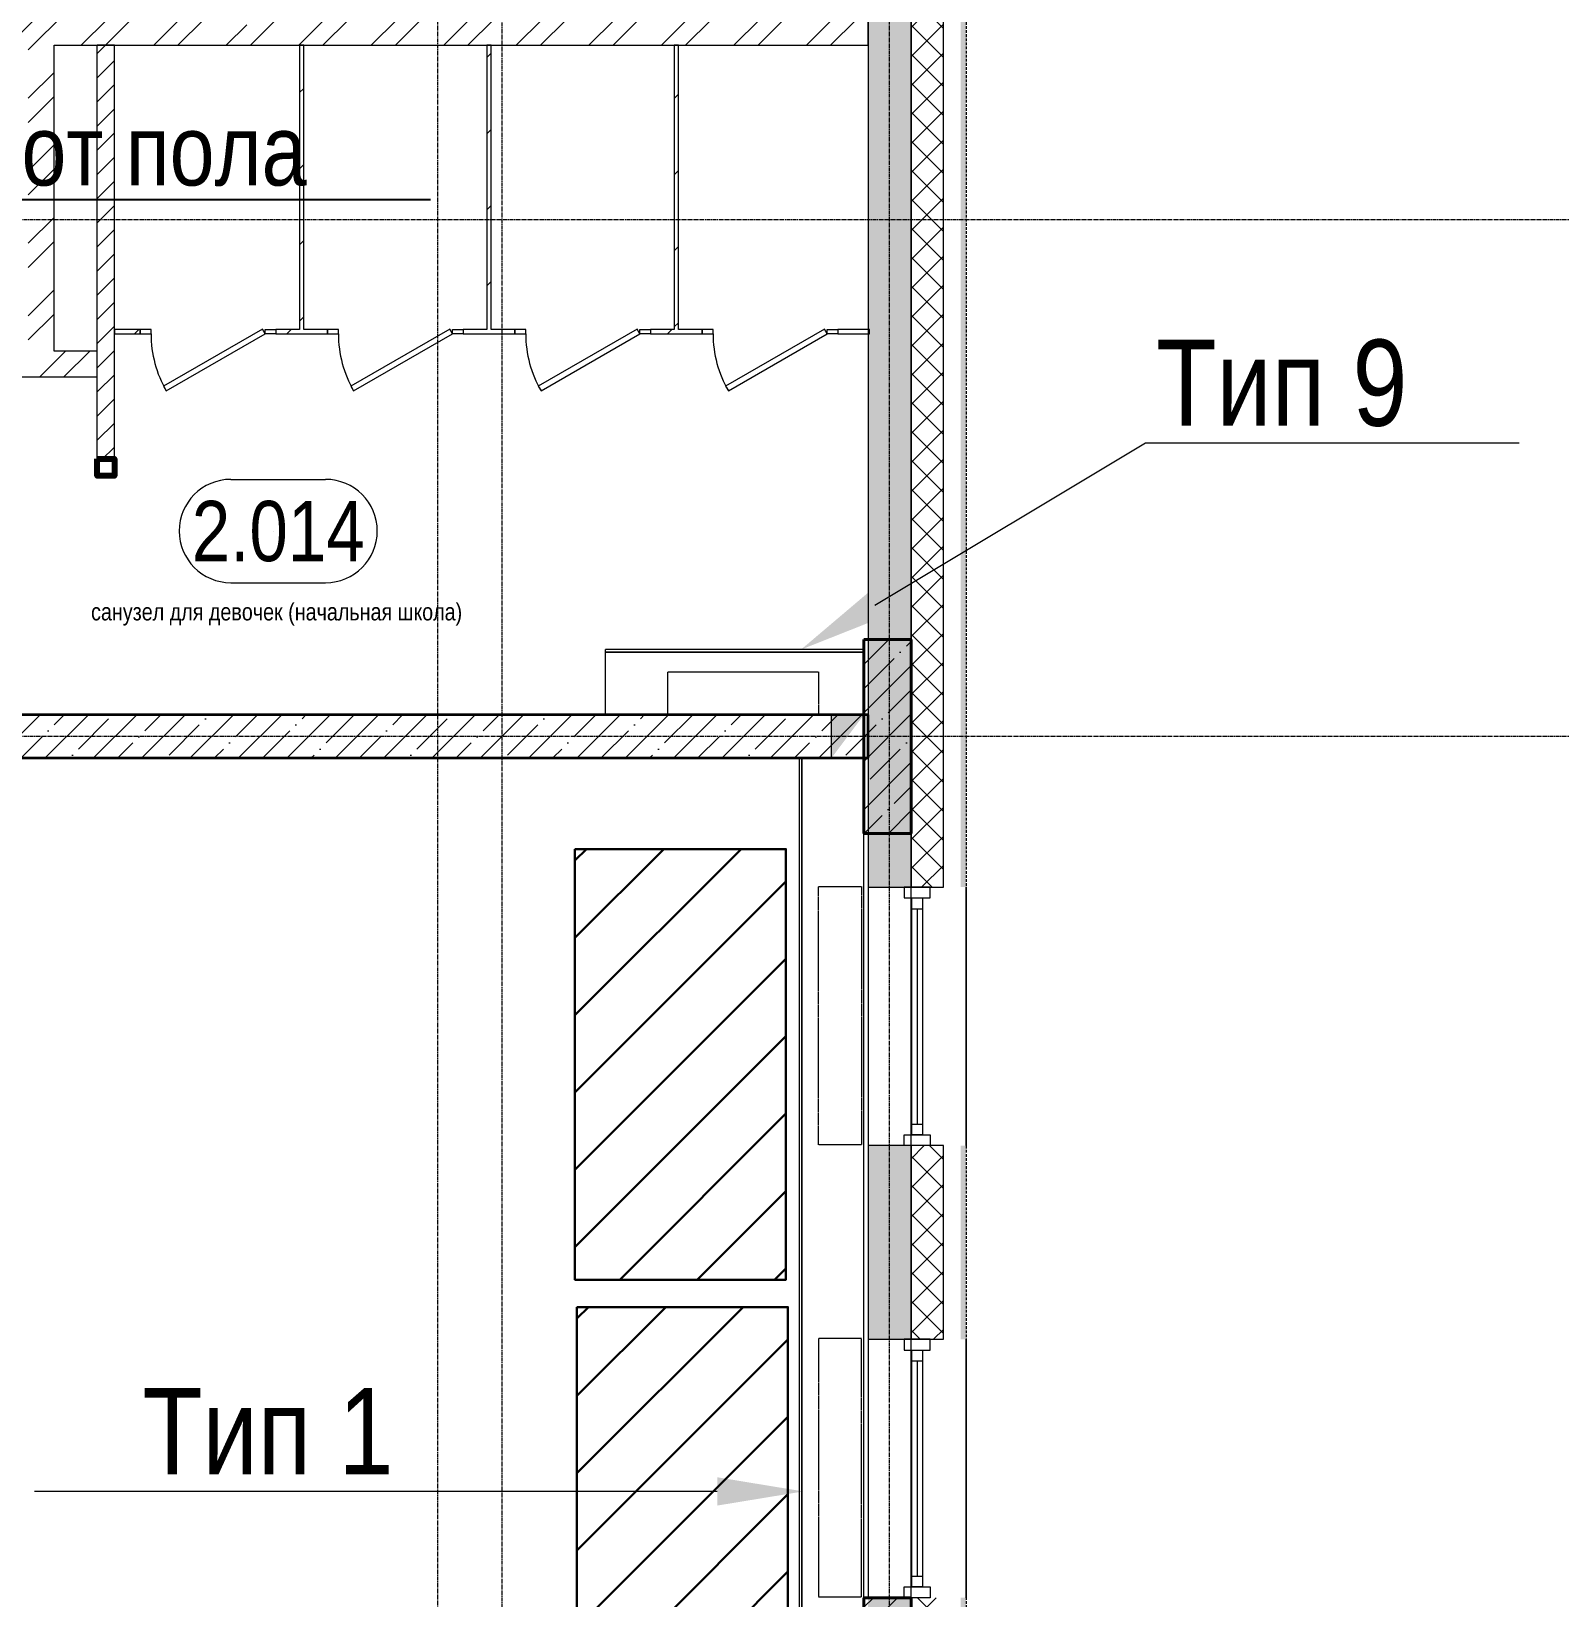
# Model space of a CAD drawing. Header units: millimetres. Extents: x -231292 to 573618, y -153144 to 564035.
# Drawn here: x 24998 to 32095, y 61430 to 68705 of the extents above; entities that cross this region are included whole.
import ezdxf
from ezdxf import colors
from ezdxf.entities.mleader import LeaderData, LeaderLine
from ezdxf.enums import TextEntityAlignment as Align
from ezdxf.math import Vec2, Vec3

# ---------------------------------------------------------------- set-up
doc = ezdxf.new("R2010")
doc.units = ezdxf.units.MM
for name, pattern in [('CENTER2', [28.575, 19.05, -3.175, 3.175, -3.175]), ('DASHED', [19.05, 12.7, -6.35]), ('HIDDEN2', [4.7625, 3.175, -1.5875])]:
    doc.linetypes.add(name, pattern=pattern)
doc.layers.get('0').update_dxf_attribs({"color": 250})
doc.layers.get('Defpoints').update_dxf_attribs({"color": 250})
for name, color, linetype, lineweight in [('10.3) строит. леса', 20, 'Continuous', 30), ('A-Wall_Материал_Газоблок_Контур', 250, 'Continuous', 0), ('АР_Area', 250, 'Continuous', 5), ('АР_Колонны', 250, 'Continuous', 35), ('АР_Окна', 250, 'Continuous', 5), ('АР_Отопительные приборы', 250, 'HIDDEN2', 0), ('АР_Стены ГКЛ', 250, 'Continuous', 15), ('АР_Стены ЖБ', 250, 'Continuous', 35), ('АР_Стены кирпич', 250, 'Continuous', 20), ('АР_Стены ПЕНОблок', 250, 'Continuous', 20), ('АР_Утеплитель', 250, 'Continuous', 0), ('АР_Штриховка', 250, 'Continuous', 0), ('Двери кабины', 250, 'Continuous', 0), ('Зашивка радиаторов тип 1 (фанера и МДФ)', 250, 'Continuous', 0), ('Зашивка радиаторов тип 9 (до потолка_ облиц плитка)', 250, 'Continuous', 0), ('КМ_Фахверки', 250, 'Continuous', 80), ('ОВ_Отопление', 250, 'Continuous', 0), ('Размеры зашивки ГКЛ', 250, 'Continuous', 0), ('РД_Оси_100', 250, 'Continuous', 0)]:
    doc.layers.add(name, color=color, linetype=linetype, lineweight=lineweight)
doc.layers.add('АР_Делит', color=250, linetype='Continuous', lineweight=0, plot=False)
doc.styles.add('style1', font='ARIALN.TTF')
pattern_1 = [(45, (8883.4, 13229.69), (-112.2532, 112.2532), []), (45, (8995.66, 13229.69), (-112.2532, 112.2532), [198.4375, -39.6875, 0, -39.6875])]
pattern_2 = [(45, (8883.4, 13229.69), (-176.7767, 176.7767), [])]

# ---------------------------------------------------------------- blocks, each defined once
blk = doc.blocks.new('СОШ_2200_АР_ОСИ_М100_28.05.24')
at = {"layer": 'АР_Делит', "color": 5, "linetype": 'DASHED'}
blk.add_lwpolyline([(114955, 135155), (114955, -355), (93595.036, -355), (93595.036, 13855), (94145, 13855), (94145, 68320), (66055, 68320), (66055, 13857.73), (83455, 13857.73), (83455, -355), (45245, -355), (45245, 13145), (44695, 13145), (44695, 26755), (45245, 26755), (45245, 68320), (20455, 68320), (20455, 26755), (27955, 26755), (27955, 13145), (-355, 13145), (-355, 100855)], dxfattribs=at)
at = {"layer": 'РД_Оси_100', "linetype": 'CENTER2'}
for p, q in [((20100, -6155), (20100, 139938.679)), ((29555, 54600), (-5954.958, 54600)), ((29555, 52200), (-5954.958, 52200))]:
    blk.add_line(p, q, dxfattribs=at)
for points in [[(17850, 139938.679), (18000, 139538.679), (18000, -6194.092)], [(18300, -6196.31), (18300, 139538.679), (18450, 139938.679)]]:
    blk.add_lwpolyline(points, dxfattribs=at)
blk = doc.blocks.new('otv_в_стене')
at = {"linetype": 'Continuous'}
blk.add_lwpolyline([(0, -1), (0, 0), (1, 0), (1, -1)], close=True, dxfattribs=at)
blk.add_solid([(0, -1), (0, 0), (0.5, -0.5), (1, 0)], dxfattribs=at)
blk = doc.blocks.new('Ф_блок 80')
at = {"layer": 'КМ_Фахверки'}
blk.add_lwpolyline([(0, 0), (80, 0), (80, -80), (0, -80)], close=True, dxfattribs=at)
at = {"layer": 'КМ_Фахверки', "lineweight": 5}
blk.add_lwpolyline([(6, -6), (74, -6), (74, -74), (6, -74)], close=True, dxfattribs=at)
blk = doc.blocks.new('MOK-МаркаПом_овал_ареал')
for p, q in [((-2.75, 3), (2.75, 3)), ((-2.75, -3), (2.75, -3))]:
    blk.add_line(p, q)
for centre, radius, start, end in [((-2.75, 0), 3, 90, 270), ((2.75, 0), 3, 270, 90), ((-3.75, 0), 3.5, 0, 0.00095)]:
    blk.add_arc(centre, radius, start, end)
at = {"color": 0, "style": 'style1'}
blk.add_attdef('АР-ПОМЕЩЕНИЕ:НОМЕР', text='', height=3.5, dxfattribs=at).set_placement((0, 0), align=Align.MIDDLE)
at = {"layer": 'Defpoints', "color": 2, "style": 'style1'}
blk.add_attdef('АР-ПОМЕЩЕНИЕ:НАИМЕНОВАНИЕ', text='', height=1, dxfattribs=at).set_placement((-0.094, -4.814), align=Align.MIDDLE)

msp = doc.modelspace()

# ---------------------------------------------------------------- hatches: boundary and pattern name
at = {"layer": '10.3) строит. леса'}
h = msp.add_hatch(dxfattribs=at)
h.set_pattern_fill('ANSI31', color=256, scale=80)
h.set_pattern_definition([(45, (31721.38, 208785.43), (-179.60512, 179.60512), [])])
h.paths.add_polyline_path([(27521.696, 64906.316), (27521.696, 62906.316), (28501.696, 62906.316), (28501.696, 64906.316)])
h = msp.add_hatch(dxfattribs=at)
h.set_pattern_fill('ANSI31', color=256, scale=80)
h.set_pattern_definition([(45, (31730.82, 206658.83), (-179.60512, 179.60512), [])])
h.paths.add_polyline_path([(27531.132, 62779.715), (27531.132, 60779.715), (28511.132, 60779.715), (28511.132, 62779.715)])
at = {"layer": 'АР_Штриховка', "linetype": 'Continuous', "lineweight": 0}
h = msp.add_hatch(dxfattribs=at)
h.set_pattern_fill('AR-CONC', color=256, angle=-360, style=0)
h.set_pattern_definition([(50, (8883.4, 13229.69), (182.18467, -15.9391), [19.05, -209.55]), (355, (8883.4, 13229.69), (-35.2434, 191.05685), [15.24, -167.6406]), (100.45144, (8898.58, 13228.36), (146.94125, 175.11775), [16.19, -178.09024]), (46.1842, (8883.4, 13280.49), (271.07904, -42.0423), [28.575, -314.325]), (96.63556, (8906, 13276.98), (237.4041, 247.4261), [24.285, -267.1356]), (351.18415, (8883.4, 13280.5), (237.4041, 247.4261), [22.86, -251.4597]), (21, (8908.8, 13267.79), (151.6144, -102.2652), [19.05, -209.55]), (326, (8908.8, 13267.79), (61.80203, 184.18797), [15.24, -167.64]), (71.45144, (8921.44, 13259.26), (213.4164, 81.92277), [16.19, -178.08994]), (37.5, (8883.4, 13229.686), (3.088603, 84.55504), [0, -165.608, 0, -170.18, 0, -168.275]), (7.5, (8883.4, 13229.69), (66.81966, 100.18057), [0, -97.028, 0, -161.798, 0, -64.135]), (327.5, (8826.76, 13229.686), (135.590595, -5.728744), [0, -63.5, 0, -198.12, 0, -262.89]), (317.5, (8801.36, 13229.69), (148.12918, 25.4265), [0, -82.55, 0, -131.572, 0, -186.69])])
h.paths.add_polyline_path([(29083.403, 81804.69), (28883.403, 82004.69), (28883.403, 80329.686), (29083.403, 80329.686)], flags=0)
h.paths.add_polyline_path([(29083.403, 79129.686), (28883.403, 79129.686), (28883.403, 78229.686), (29083.403, 78229.686)], flags=0)
h.paths.add_polyline_path([(29083.403, 74929.686), (28883.403, 74929.686), (28883.403, 64729.686), (29083.403, 64729.686)], flags=0)
h.paths.add_polyline_path([(29083.403, 63529.686), (28883.403, 63529.686), (28883.403, 62629.686), (29083.403, 62629.686)], flags=0)
h.paths.add_polyline_path([(29083.403, 61429.686), (28883.403, 61429.686), (28883.403, 60529.686), (29083.403, 60529.686)], flags=0)
h.paths.add_polyline_path([(29083.403, 57229.686), (28883.403, 57229.686), (28883.403, 55429.686), (29083.403, 55429.686)], flags=0)
h.paths.add_polyline_path([(29083.403, 54229.686), (28883.403, 54229.686), (28883.403, 53329.686), (29083.403, 53329.686)], flags=0)
h.paths.add_polyline_path([(29083.403, 52129.686), (28883.403, 52129.686), (28883.403, 51229.686), (29083.403, 51229.686)], flags=0)
h.paths.add_polyline_path([(29083.403, 47929.686), (28883.403, 47929.686), (28883.403, 46929.686), (29083.403, 46929.686)], flags=0)
h = msp.add_hatch(dxfattribs=at)
h.set_pattern_fill('ANSI37', color=256, scale=30, angle=-360, style=0)
h.set_pattern_definition([(45, (8883.4, 13229.69), (-67.35192, 67.35192), []), (135, (8883.4, 13229.69), (-67.35192, -67.35192), [])])
h.paths.add_polyline_path([(29233.403, 81654.69), (29083.403, 81804.69), (29083.403, 80329.686), (29233.403, 80329.686)], flags=0)
h.paths.add_polyline_path([(29233.403, 79129.686), (29083.403, 79129.686), (29083.403, 78229.686), (29233.403, 78229.686)], flags=0)
h.paths.add_polyline_path([(29233.403, 74929.686), (29083.403, 74929.686), (29083.403, 64729.686), (29233.403, 64729.686)], flags=0)
h.paths.add_polyline_path([(29233.403, 63529.686), (29083.403, 63529.686), (29083.403, 62629.686), (29233.403, 62629.686)], flags=0)
h.paths.add_polyline_path([(29233.403, 61429.686), (29083.403, 61429.686), (29083.403, 60529.686), (29233.403, 60529.686)], flags=0)
h.paths.add_polyline_path([(29233.403, 57229.686), (29083.403, 57229.686), (29083.403, 55429.686), (29233.403, 55429.686)], flags=0)
h.paths.add_polyline_path([(29233.403, 54229.686), (29083.403, 54229.686), (29083.403, 53329.686), (29233.403, 53329.686)], flags=0)
h.paths.add_polyline_path([(29233.403, 52129.686), (29083.403, 52129.686), (29083.403, 51229.686), (29233.403, 51229.686)], flags=0)
h.paths.add_polyline_path([(29233.403, 47929.686), (29083.403, 47929.686), (29083.403, 46929.686), (29233.403, 46929.686)], flags=0)
h = msp.add_hatch(dxfattribs=at)
h.set_pattern_fill('_U', color=256, angle=-360, style=0, pattern_type=0)
h.set_pattern_definition([(360, (8883.4027, 13229.6861), (2e-16, 1), [])])
h.paths.add_polyline_path([(29338.403, 81549.69), (29313.403, 81574.69), (29313.403, 80329.686), (29338.403, 80329.686)], flags=0)
h.paths.add_polyline_path([(29338.403, 79129.686), (29313.403, 79129.686), (29313.403, 78229.686), (29338.403, 78229.686)], flags=0)
h.paths.add_polyline_path([(29338.403, 74929.686), (29313.403, 74929.686), (29313.403, 64729.686), (29338.403, 64729.686)], flags=0)
h.paths.add_polyline_path([(29338.403, 63529.686), (29313.403, 63529.686), (29313.403, 62629.686), (29338.403, 62629.686)], flags=0)
h.paths.add_polyline_path([(29338.403, 61429.686), (29313.403, 61429.686), (29313.403, 60529.686), (29338.403, 60529.686)], flags=0)
h.paths.add_polyline_path([(29338.403, 57229.686), (29313.403, 57229.686), (29313.403, 55429.686), (29338.403, 55429.686)], flags=0)
h.paths.add_polyline_path([(29338.403, 54229.686), (29313.403, 54229.686), (29313.403, 53329.686), (29338.403, 53329.686)], flags=0)
h.paths.add_polyline_path([(29338.403, 52129.686), (29313.403, 52129.686), (29313.403, 51229.686), (29338.403, 51229.686)], flags=0)
h.paths.add_polyline_path([(29338.403, 47929.686), (29313.403, 47929.686), (29313.403, 46929.686), (29338.403, 46929.686)], flags=0)
h = msp.add_hatch(dxfattribs=at)
h.set_pattern_fill('ANSI32', color=256, scale=25, style=0)
h.set_pattern_definition([(45, (8883.4, 13229.69), (-168.3798, 168.3798), []), (45, (8995.66, 13229.69), (-168.3798, 168.3798), [])])
h.paths.add_polyline_path([(24253.403, 68639.686), (24293.403, 68729.686), (24253.403, 68759.686), (23653.403, 68759.686), (23573.403, 68729.686), (23533.403, 68639.686)], flags=0)
h.paths.add_polyline_path([(23533.403, 68639.686), (23573.403, 68729.686), (23533.403, 68759.686), (21283.403, 68759.686), (21283.403, 68639.686)], flags=0)
h.paths.add_polyline_path([(26053.403, 68639.686), (26013.403, 68729.686), (25933.403, 68759.686), (25103.403, 68759.686), (25063.403, 68669.686), (25103.403, 68639.686)], flags=0)
h.paths.add_polyline_path([(24983.403, 68639.686), (25063.403, 68669.686), (25103.403, 68759.686), (24373.403, 68759.686), (24293.403, 68729.686), (24253.403, 68639.686)], flags=0)
h.paths.add_polyline_path([(28883.403, 68639.686), (28883.403, 68759.686), (27123.343, 68759.686), (27083.343, 68729.686), (27123.343, 68639.686)], flags=0)
h.paths.add_polyline_path([(27123.343, 68639.686), (27083.343, 68729.686), (27003.343, 68759.686), (26053.403, 68759.686), (26013.403, 68729.686), (26053.403, 68639.686)], flags=0)
h = msp.add_hatch(dxfattribs=at)
h.set_pattern_fill('ANSI32', color=256, scale=25, style=0)
h.set_pattern_definition([(45, (8883.4, 13229.69), (-168.3798, 168.3798), []), (45, (8995.66, 13229.69), (-168.3798, 168.3798), [])])
h.paths.add_polyline_path([(24983.403, 67219.686), (25063.403, 67189.686), (25103.403, 67219.686), (25103.403, 68639.686), (25063.403, 68669.686), (24983.403, 68639.686)], flags=0)
at = {"layer": 'АР_Штриховка', "linetype": 'Continuous', "lineweight": 0, "ltscale": 0.5}
h = msp.add_hatch(dxfattribs=at)
h.set_pattern_fill('ANSI31', color=256, scale=25, style=0)
h.set_pattern_definition([(45, (8883.4, 13229.69), (-56.1266, 56.1266), [])])
h.paths.add_polyline_path([(25303.403, 66713.686), (25383.403, 66713.686), (25383.403, 67299.686), (25303.403, 67299.686)], flags=0)
h.paths.add_polyline_path([(25303.403, 67299.686), (25383.403, 67299.686), (25383.403, 68639.686), (25303.403, 68639.686)], flags=0)
at = {"layer": 'АР_Штриховка', "linetype": 'Continuous', "lineweight": 0}
h = msp.add_hatch(dxfattribs=at)
h.set_pattern_fill('_U', color=256, scale=250, angle=45, style=0, pattern_type=0)
h.set_pattern_definition(pattern_2)
h.paths.add_polyline_path([(26243.402, 67319.686), (26256.736, 67314.686), (26263.402, 67319.686), (26263.402, 68639.686), (26243.402, 68639.686)], flags=0)
h = msp.add_hatch(dxfattribs=at)
h.set_pattern_fill('_U', color=256, scale=250, angle=45, style=0, pattern_type=0)
h.set_pattern_definition(pattern_2)
h.paths.add_polyline_path([(27113.402, 67319.686), (27126.736, 67314.686), (27133.402, 67319.686), (27133.402, 68639.686), (27113.402, 68639.686)], flags=0)
h = msp.add_hatch(dxfattribs=at)
h.set_pattern_fill('_U', color=256, scale=250, angle=45, style=0, pattern_type=0)
h.set_pattern_definition(pattern_2)
h.paths.add_polyline_path([(27983.402, 67319.686), (27996.736, 67314.686), (28003.402, 67319.686), (28003.402, 68639.686), (27983.402, 68639.686)], flags=0)
h = msp.add_hatch(dxfattribs=at)
h.set_pattern_fill('_U', color=256, scale=250, angle=45, style=0, pattern_type=0)
h.set_pattern_definition([(45, (8883.4, 13229.69), (-176.7767, 176.7767), [])])
h.paths.add_polyline_path([(25503.402, 67299.686), (25503.402, 67319.686), (25383.403, 67319.686), (25383.403, 67299.686)], flags=0)
h.paths.add_polyline_path([(26133.402, 67319.686), (26133.402, 67299.686), (26263.402, 67299.686), (26256.736, 67314.686), (26243.402, 67319.686)], flags=0)
h.paths.add_polyline_path([(26263.402, 67319.686), (26256.736, 67314.686), (26263.402, 67299.686), (26373.402, 67299.686), (26373.402, 67319.686)], flags=0)
h.paths.add_polyline_path([(27003.402, 67319.686), (27003.402, 67299.686), (27133.402, 67299.686), (27126.736, 67314.686), (27113.402, 67319.686)], flags=0)
h.paths.add_polyline_path([(27133.402, 67319.686), (27126.736, 67314.686), (27133.402, 67299.686), (27243.402, 67299.686), (27243.402, 67319.686)], flags=0)
h.paths.add_polyline_path([(27873.402, 67319.686), (27873.402, 67299.686), (28003.402, 67299.686), (27996.736, 67314.686), (27983.402, 67319.686)], flags=0)
h.paths.add_polyline_path([(28003.402, 67319.686), (27996.736, 67314.686), (28003.402, 67299.686), (28113.402, 67299.686), (28113.402, 67319.686)], flags=0)
h.paths.add_polyline_path([(28743.402, 67319.686), (28743.402, 67299.686), (28889.378, 67299.686), (28889.378, 67319.686)], flags=0)
h = msp.add_hatch(dxfattribs=at)
h.set_pattern_fill('ANSI32', color=256, scale=25, style=0)
h.set_pattern_definition([(45, (8883.4, 13229.69), (-168.3798, 168.3798), []), (45, (8995.66, 13229.69), (-168.3798, 168.3798), [])])
h.paths.add_polyline_path([(21283.403, 67219.686), (21283.403, 67099.686), (25103.403, 67099.686), (25063.403, 67189.686), (24983.403, 67219.686)], flags=0)
h.paths.add_polyline_path([(25103.403, 67219.686), (25063.403, 67189.686), (25103.403, 67099.686), (25303.403, 67099.686), (25303.403, 67219.686)], flags=0)
at = {"layer": 'АР_Штриховка', "linetype": 'Continuous', "lineweight": 5}
h = msp.add_hatch(dxfattribs=at)
h.set_pattern_fill('ANSI35', color=256, scale=25, style=0)
h.set_pattern_definition(pattern_1)
h.paths.add_polyline_path([(28863.403, 64979.686), (29083.403, 64979.686), (29083.403, 65879.686), (28863.403, 65879.686)], flags=0)
h = msp.add_hatch(dxfattribs=at)
h.set_pattern_fill('ANSI35', color=256, scale=25, style=0)
h.set_pattern_definition([(45, (8883.4, 13229.69), (-112.2532, 112.2532), []), (45, (8995.66, 13229.69), (-112.2532, 112.2532), [198.4375, -39.6875, 0, -39.6875])])
h.paths.add_polyline_path([(28883.403, 65329.686), (28883.403, 65529.686), (21293.403, 65529.686), (21293.403, 65329.686)], flags=0)
h = msp.add_hatch(dxfattribs=at)
h.set_pattern_fill('ANSI35', color=256, scale=25, style=0)
h.set_pattern_definition(pattern_1)
h.paths.add_polyline_path([(28863.403, 60529.686), (29083.403, 60529.686), (29083.403, 61429.686), (28863.403, 61429.686)], flags=0)

# ---------------------------------------------------------------- linework, layer by layer
at = {"layer": '10.3) строит. леса'}
for points in [[(27521.696, 64906.316), (27521.696, 62906.316), (28501.696, 62906.316), (28501.696, 64906.316)], [(27531.132, 62779.715), (27531.132, 60779.715), (28511.132, 60779.715), (28511.132, 62779.715)]]:
    msp.add_lwpolyline(points, close=True, dxfattribs=at)
at = {"layer": 'A-Wall_Материал_Газоблок_Контур', "linetype": 'Continuous', "lineweight": 0}
for p, q in [((28883.403, 64729.686), (28883.403, 63529.686)), ((29338.403, 63529.686), (29338.403, 64729.686)), ((28883.403, 62629.686), (28883.403, 61429.686)), ((29338.403, 61429.686), (29338.403, 62629.686))]:
    msp.add_line(p, q, dxfattribs=at)
at = {"layer": 'АР_Колонны', "linetype": 'HIDDEN2', "lineweight": 25}
for p, q in [((28863.403, 65879.686), (29083.403, 65879.686)), ((28863.403, 64979.686), (28863.403, 65879.686)), ((29083.403, 65879.686), (29083.403, 64979.686)), ((29083.403, 64979.686), (28863.403, 64979.686)), ((28863.403, 61429.686), (29083.403, 61429.686)), ((28863.403, 60529.686), (28863.403, 61429.686)), ((29083.403, 61429.686), (29083.403, 60529.686))]:
    msp.add_line(p, q, dxfattribs=at)
at = {"layer": 'АР_Колонны', "linetype": 'Continuous', "lineweight": 35}
for p, q in [((28863.403, 65879.686), (29083.403, 65879.686)), ((28863.403, 64979.686), (28863.403, 65879.686)), ((29083.403, 64979.686), (29083.403, 65879.686)), ((28863.403, 64979.686), (29083.403, 64979.686)), ((28863.403, 61429.686), (29083.403, 61429.686)), ((28863.403, 60529.686), (28863.403, 61429.686)), ((29083.403, 60529.686), (29083.403, 61429.686))]:
    msp.add_line(p, q, dxfattribs=at)
at = {"layer": 'АР_Окна', "linetype": 'Continuous', "lineweight": 5}
for p, q in [((28883.403, 64729.686), (28883.403, 63529.686)), ((29338.403, 64729.686), (29338.403, 63529.686)), ((29085.903, 64629.686), (29135.903, 64629.686)), ((29110.903, 64629.686), (29110.903, 63629.686)), ((29085.903, 63629.686), (29135.903, 63629.686)), ((28883.403, 62629.686), (28883.403, 61429.686)), ((29338.403, 62629.686), (29338.403, 61429.686)), ((29085.903, 62529.686), (29135.903, 62529.686)), ((29110.903, 62529.686), (29110.903, 61529.686)), ((29085.903, 61529.686), (29135.903, 61529.686))]:
    msp.add_line(p, q, dxfattribs=at)
for points in [[(29170.903, 64679.686), (29170.903, 64729.686), (29050.903, 64729.686), (29050.903, 64679.686)], [(29085.903, 64679.686), (29135.903, 64679.686), (29135.903, 63579.686), (29085.903, 63579.686)], [(29170.903, 63579.686), (29170.903, 63529.686), (29050.903, 63529.686), (29050.903, 63579.686)], [(29170.903, 62579.686), (29170.903, 62629.686), (29050.903, 62629.686), (29050.903, 62579.686)], [(29085.903, 62579.686), (29135.903, 62579.686), (29135.903, 61479.686), (29085.903, 61479.686)], [(29170.903, 61479.686), (29170.903, 61429.686), (29050.903, 61429.686), (29050.903, 61479.686)]]:
    msp.add_lwpolyline(points, close=True, dxfattribs=at)
at = {"layer": 'АР_Отопительные приборы'}
for points in [[(28653.403, 65729.686), (28653.403, 65529.686), (27953.403, 65529.686), (27953.403, 65729.686)], [(28853.403, 63533.046), (28653.403, 63533.046), (28653.403, 64733.046), (28853.403, 64733.046)], [(28853.403, 62633.046), (28653.403, 62633.046), (28653.403, 61433.046), (28853.403, 61433.046)]]:
    msp.add_lwpolyline(points, close=True, dxfattribs=at)
at = {"layer": 'АР_Стены ГКЛ', "linetype": 'Continuous', "lineweight": 15}
for p, q in [((26263.402, 68639.686), (26243.402, 68639.686)), ((26243.402, 68639.686), (26243.402, 67319.686)), ((26263.402, 67319.686), (26263.402, 68639.686)), ((27133.402, 68639.686), (27113.402, 68639.686)), ((27113.402, 68639.686), (27113.402, 67319.686)), ((27133.402, 67319.686), (27133.402, 68639.686)), ((28003.402, 68639.686), (27983.402, 68639.686)), ((27983.402, 68639.686), (27983.402, 67319.686)), ((28003.402, 67319.686), (28003.402, 68639.686)), ((25503.402, 67319.686), (25383.403, 67319.686)), ((25383.403, 67319.686), (25383.403, 67299.686)), ((25383.403, 67299.686), (25503.402, 67299.686)), ((25503.402, 67299.686), (25503.402, 67319.686)), ((26133.402, 67319.686), (26133.402, 67299.686)), ((26243.402, 67319.686), (26133.402, 67319.686)), ((26133.402, 67299.686), (26373.402, 67299.686)), ((26373.402, 67319.686), (26263.402, 67319.686)), ((26373.402, 67299.686), (26373.402, 67319.686)), ((27003.402, 67319.686), (27003.402, 67299.686)), ((27113.402, 67319.686), (27003.402, 67319.686)), ((27003.402, 67299.686), (27243.402, 67299.686)), ((27243.402, 67319.686), (27133.402, 67319.686)), ((27243.402, 67299.686), (27243.402, 67319.686)), ((27873.402, 67319.686), (27873.402, 67299.686)), ((27983.402, 67319.686), (27873.402, 67319.686)), ((27873.402, 67299.686), (28113.402, 67299.686)), ((28113.402, 67319.686), (28003.402, 67319.686)), ((28113.402, 67299.686), (28113.402, 67319.686)), ((28743.402, 67319.686), (28743.402, 67299.686)), ((28889.378, 67319.686), (28743.402, 67319.686)), ((28743.402, 67299.686), (28889.378, 67299.686)), ((28889.378, 67299.686), (28889.378, 67319.686))]:
    msp.add_line(p, q, dxfattribs=at)
at = {"layer": 'АР_Стены ЖБ', "linetype": 'Continuous', "lineweight": 40}
for p, q in [((29083.403, 65879.686), (28863.403, 65879.686)), ((28863.403, 65879.686), (28863.403, 64979.686)), ((29083.403, 64979.686), (29083.403, 65879.686)), ((28863.403, 64979.686), (29083.403, 64979.686)), ((29083.403, 61429.686), (28863.403, 61429.686)), ((28863.403, 61429.686), (28863.403, 60529.686)), ((29083.403, 60529.686), (29083.403, 61429.686))]:
    msp.add_line(p, q, dxfattribs=at)
at = {"layer": 'АР_Стены ЖБ', "linetype": 'Continuous', "lineweight": 35}
for p, q in [((28883.403, 65529.686), (21293.403, 65529.686)), ((28883.403, 65329.686), (28883.403, 65529.686)), ((21293.403, 65329.686), (28883.403, 65329.686))]:
    msp.add_line(p, q, dxfattribs=at)
at = {"layer": 'АР_Стены кирпич', "linetype": 'Continuous', "lineweight": 20}
for p, q in [((28883.403, 68639.686), (28883.403, 68759.686)), ((25103.403, 68639.686), (28883.403, 68639.686)), ((25103.403, 67219.686), (25103.403, 68639.686)), ((25303.403, 67219.686), (25103.403, 67219.686)), ((25303.403, 67099.686), (25303.403, 67219.686)), ((21283.403, 67099.686), (25303.403, 67099.686))]:
    msp.add_line(p, q, dxfattribs=at)
at = {"layer": 'АР_Стены ПЕНОблок', "linetype": 'Continuous', "lineweight": 20}
for p, q in [((28883.403, 74929.686), (28883.403, 64729.686)), ((29083.403, 64729.686), (29083.403, 74929.686)), ((25383.403, 68639.686), (25303.403, 68639.686)), ((25303.403, 66713.686), (25303.403, 68639.686)), ((25383.403, 66713.686), (25383.403, 68639.686)), ((25303.403, 66713.686), (25383.403, 66713.686)), ((28883.403, 64729.686), (29083.403, 64729.686)), ((29083.403, 63529.686), (28883.403, 63529.686)), ((28883.403, 63529.686), (28883.403, 62629.686)), ((29083.403, 62629.686), (29083.403, 63529.686)), ((28883.403, 62629.686), (29083.403, 62629.686))]:
    msp.add_line(p, q, dxfattribs=at)
at = {"layer": 'АР_Утеплитель', "linetype": 'Continuous', "lineweight": 0}
for p, q in [((29083.403, 74929.686), (29083.403, 64729.686)), ((29233.403, 64729.686), (29233.403, 74929.686)), ((29083.403, 64729.686), (29233.403, 64729.686)), ((29233.403, 63529.686), (29083.403, 63529.686)), ((29083.403, 63529.686), (29083.403, 62629.686)), ((29233.403, 62629.686), (29233.403, 63529.686)), ((29083.403, 62629.686), (29233.403, 62629.686))]:
    msp.add_line(p, q, dxfattribs=at)
at = {"layer": 'Двери кабины', "linetype": 'Continuous', "lineweight": 0}
for points in [[(25553.402, 67319.686), (25503.402, 67319.686), (25503.402, 67299.686), (25553.402, 67299.686)], [(26083.402, 67299.686), (26070.902, 67321.337), (25611.909, 67056.337), (25624.409, 67034.686)], [(26083.402, 67319.686), (26133.402, 67319.686), (26133.402, 67299.686), (26083.402, 67299.686)], [(26423.402, 67319.686), (26373.402, 67319.686), (26373.402, 67299.686), (26423.402, 67299.686)], [(26953.402, 67299.686), (26940.902, 67321.337), (26481.909, 67056.337), (26494.409, 67034.686)], [(26953.402, 67319.686), (27003.402, 67319.686), (27003.402, 67299.686), (26953.402, 67299.686)], [(27293.402, 67319.686), (27243.402, 67319.686), (27243.402, 67299.686), (27293.402, 67299.686)], [(27823.402, 67299.686), (27810.902, 67321.337), (27351.909, 67056.337), (27364.409, 67034.686)], [(27823.402, 67319.686), (27873.402, 67319.686), (27873.402, 67299.686), (27823.402, 67299.686)], [(28163.402, 67319.686), (28113.402, 67319.686), (28113.402, 67299.686), (28163.402, 67299.686)], [(28693.402, 67299.686), (28680.902, 67321.337), (28221.909, 67056.337), (28234.409, 67034.686)], [(28693.402, 67319.686), (28743.402, 67319.686), (28743.402, 67299.686), (28693.402, 67299.686)]]:
    msp.add_lwpolyline(points, close=True, dxfattribs=at)
for centre in [(26083.402, 67299.686), (26953.402, 67299.686), (27823.402, 67299.686), (28693.402, 67299.686)]:
    msp.add_arc(centre, 530, 180.0000013, 210.0000013, dxfattribs=at)
at = {"layer": 'Зашивка радиаторов тип 1 (фанера и МДФ)', "linetype": 'Continuous', "lineweight": 0}
for p, q in [((28563.403, 65329.686), (28863.403, 65329.686)), ((28563.403, 65329.686), (28563.403, 56229.686)), ((28575.903, 65329.686), (28575.903, 56229.686)), ((28575.903, 56229.686), (28575.903, 65329.686)), ((28863.403, 56229.686), (28863.403, 65329.686))]:
    msp.add_line(p, q, dxfattribs=at)
at = {"layer": 'Зашивка радиаторов тип 9 (до потолка_ облиц плитка)', "linetype": 'Continuous', "lineweight": 0}
for p, q in [((27663.403, 65533.103), (27663.403, 65833.103)), ((28863.403, 65833.103), (27663.403, 65833.103)), ((28863.403, 65820.603), (27663.403, 65820.603)), ((27663.403, 65820.603), (28863.403, 65820.603)), ((28863.403, 65533.103), (28863.403, 65833.103)), ((27663.403, 65533.103), (28863.403, 65533.103))]:
    msp.add_line(p, q, dxfattribs=at)
at = {"layer": 'КМ_Фахверки', "lineweight": 5}
msp.add_lwpolyline([(79583.403, 81804.686), (103283.403, 81804.103), (103283.403, 13129.686), (123583.403, 13129.686), (123583.371, 148129.686), (81883.406, 148129.686), (81883.406, 142129.686), (46283.403, 142129.686), (46283.403, 113829.686), (8783.403, 113829.686), (8783.403, 26629.686), (36583.403, 26629.686), (36583.403, 39729.686), (29083.403, 39729.686), (29083.403, 81804.686), (54383.403, 81804.686), (54383.403, 13129.686), (92083.403, 13129.686), (92083.403, 26829.686), (74683.402, 26829.694), (74683.401, 81804.686), (79584.99, 81804.686)], dxfattribs=at)

# ---------------------------------------------------------------- block references
at = {"layer": 'АР_Area', "linetype": 'Continuous', "lineweight": 5, "xscale": 80, "yscale": 80, "zscale": 80}
msp.add_blockref('MOK-МаркаПом_овал_ареал', (26144.198, 66383.84), dxfattribs=at).add_auto_attribs({'АР-ПОМЕЩЕНИЕ:НОМЕР': '2.014', 'АР-ПОМЕЩЕНИЕ:НАИМЕНОВАНИЕ': 'санузел для девочек (начальная школа)'})
at = {"layer": 'КМ_Фахверки'}
msp.add_blockref('Ф_блок 80', (25303.403, 66719.686), dxfattribs=at)
at = {"layer": 'ОВ_Отопление', "xscale": 150, "yscale": 200}
msp.add_blockref('otv_в_стене', (28713.403, 65529.686), dxfattribs=at)
at = {"layer": 'РД_Оси_100'}
msp.add_blockref('СОШ_2200_АР_ОСИ_М100_28.05.24', (8883.403, 13229.686), dxfattribs=at)

# ---------------------------------------------------------------- leaders
at = {"layer": 'АР_Стены ГКЛ', "ltscale": 100}
ml = msp.add_multileader_mtext('Standard', dxfattribs=at)
ml.set_content('h=800 от пола', color=256, style='style1')
ml.set_leader_properties(color=256)
ml.build(insert=Vec2(0, 0))
ml.multileader.update_dxf_attribs({"has_dogleg": 0, "text_left_attachment_type": 6, "text_right_attachment_type": 6, "arrow_head_size": 109.152, "scale": 100})
ctx = ml.context
ctx.base_point, ctx.scale, ctx.char_height, ctx.arrow_head_size, ctx.landing_gap_size, ctx.plane_origin, ctx.plane_x_axis, ctx.plane_y_axis = Vec3(23684.927, 67923.184), 100, 327.45629, 109.152, 109.152, Vec3(45927.044, 74511.768), Vec3(1, 0.00000001), Vec3(-0.00000001, 1)
ctx.left_attachment, ctx.right_attachment = 6, 6
notes = []
notes.append((ctx, [(1, (1, 1, 0), (21938.493, 67923.184), (1, 0.00000001), 1746.434, [(0, [(23693.121, 67317.863)], 0, [])])]))
ctx.mtext.insert, ctx.mtext.text_direction, ctx.mtext.rotation, ctx.mtext.flow_direction = Vec3(23794.079, 68316.131), Vec3(1, 0.00000001), 0.00000001, 5
at = {"layer": 'Размеры зашивки ГКЛ'}
ml = msp.add_multileader_mtext('Standard', dxfattribs=at)
ml.set_content('\\pxsm1;Тип 9  ', color=(0, 0, 138), style='style1')
ml.set_leader_properties(color=256, linetype='ByLayer', lineweight=9)
ml.build(insert=Vec2(0, 0))
ml.multileader.update_dxf_attribs({"has_dogleg": 0, "text_left_attachment_type": 6, "text_right_attachment_type": 6, "text_bottom_attachment_type": 10, "dogleg_length": 25, "arrow_head_size": 400})
ctx = ml.context
ctx.base_point, ctx.char_height, ctx.arrow_head_size, ctx.landing_gap_size, ctx.plane_origin = Vec3(30171.191, 66792.686), 400, 400, 50, Vec3(19142.861, 72661.246)
ctx.left_attachment, ctx.right_attachment, ctx.top_attachment = 6, 6, 10
notes.append((ctx, [(0, (1, 1, 0), (30146.191, 66792.686), (1, 0), 25, [(1, [(28571.736, 65833.103)], 0, [])])]))
ctx.mtext.insert, ctx.mtext.width, ctx.mtext.defined_height, ctx.mtext.line_spacing_factor, ctx.mtext.flow_direction = Vec3(30221.191, 67272.686), 1668.44707, 600, 0.3, 5
ml = msp.add_multileader_mtext('Standard', dxfattribs=at)
ml.set_content('\\pxsm1;Тип 1 ', color=(0, 0, 138), style='style1')
ml.set_leader_properties(color=256, linetype='ByLayer', lineweight=9)
ml.build(insert=Vec2(0, 0))
ml.multileader.update_dxf_attribs({"has_dogleg": 0, "text_left_attachment_type": 6, "text_right_attachment_type": 6, "text_bottom_attachment_type": 10, "dogleg_length": 25, "arrow_head_size": 400})
ctx = ml.context
ctx.base_point, ctx.char_height, ctx.arrow_head_size, ctx.landing_gap_size, ctx.plane_origin = Vec3(25462.782, 61923.173), 400, 400, 50, Vec3(19153.819, 68893.738)
ctx.left_attachment, ctx.right_attachment, ctx.top_attachment = 6, 6, 10
notes.append((ctx, [(1, (1, 1, 0), (26658.178, 61923.173), (-1, 0), 25, [(1, [(28582.695, 61923.173)], 0, [])])]))
ctx.mtext.insert, ctx.mtext.width, ctx.mtext.defined_height, ctx.mtext.line_spacing_factor, ctx.mtext.flow_direction = Vec3(25512.782, 62403.173), 1668.44707, 600, 0.3, 5
for ctx, leaders in notes:
    for number, flags, end, landing, length, lines in leaders:
        leader = LeaderData()
        leader.index, (leader.has_last_leader_line, leader.has_dogleg_vector, leader.attachment_direction) = number, flags
        leader.last_leader_point, leader.dogleg_vector, leader.dogleg_length = Vec3(end), Vec3(landing), length
        for number, points, colour, breaks in lines:
            line = LeaderLine()
            line.index, line.vertices, line.color, line.breaks = number, Vec3.list(points), colors.encode_raw_color(colour), breaks
            leader.lines.append(line)
        ctx.leaders.append(leader)

doc.saveas('drawing.dxf')
